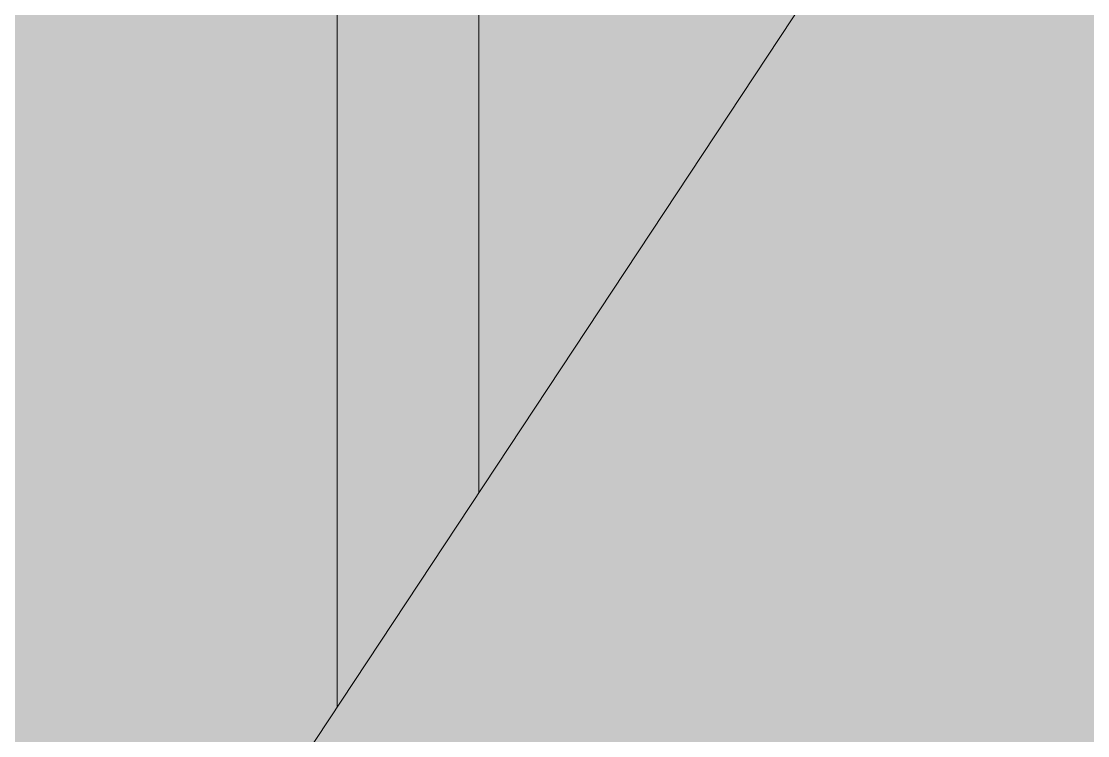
# Model space of a CAD drawing. Header units: millimetres. Extents: x 855 to 55508, y -2517 to 10900.
# Drawn here: x 28556.7 to 28707.3, y 449.2 to 550.1 of the extents above; entities that cross this region are included whole.
import ezdxf

# ---------------------------------------------------------------- set-up
doc = ezdxf.new("R2010")
doc.units = ezdxf.units.MM
doc.layers.add('I-FURN-2', color=7, linetype='Continuous', lineweight=9, true_color=0x929daf)
doc.layers.add('I-FURN-5', color=7, linetype='Continuous', lineweight=9, true_color=0x677d9f, transparency=0.7)
doc.layers.add('I-WALL', color=7, linetype='Continuous', lineweight=9)

# ---------------------------------------------------------------- blocks, each defined once
blk = doc.blocks.new('Bed - Small Sizes - 1_118-25585773-Развертка 1_68-2')
at = {"layer": 'I-FURN-5'}
h = blk.add_hatch(color=256, dxfattribs=at)
h.paths.add_polyline_path([(-9081.61, 330), (-8917.63, 330), (-8917.63, 600), (-9176.32, 600), (-9176.32, 348.53), (-9170.88, 330), (-9121.23, 330)])
h.paths.add_polyline_path([(-8490.23, 330), (-8397.66, 330), (-8219.29, 600), (-8517.63, 600), (-8517.63, 330)])
h.paths.add_polyline_path([(-8897.63, 330), (-8737.63, 330), (-8737.63, 600), (-8897.63, 600), (-8897.63, 482.73)])
h.paths.add_polyline_path([(-8717.63, 330), (-8537.63, 330), (-8537.63, 600), (-8717.63, 600), (-8717.63, 482.73)])
blk.add_hatch(color=256, dxfattribs=at).paths.add_polyline_path([(-8397.66, 330), (-7706.32, 330), (-7706.32, 600), (-8219.29, 600), (-8296.76, 482.73)])

msp = doc.modelspace()

# ---------------------------------------------------------------- linework, layer by layer
at = {"layer": 'I-WALL'}
for p, q in [((28733.84, 653.9), (28334.89, 50)), ((28601.27, 627.92), (28601.27, 453.23)), ((28621.27, 483.5), (28621.27, 627.92))]:
    msp.add_line(p, q, dxfattribs=at)

# ---------------------------------------------------------------- block references
at = {"layer": 'I-FURN-2'}
msp.add_blockref('Bed - Small Sizes - 1_118-25585773-Развертка 1_68-2', (36917.52, 0), dxfattribs=at)

doc.saveas('drawing.dxf')
